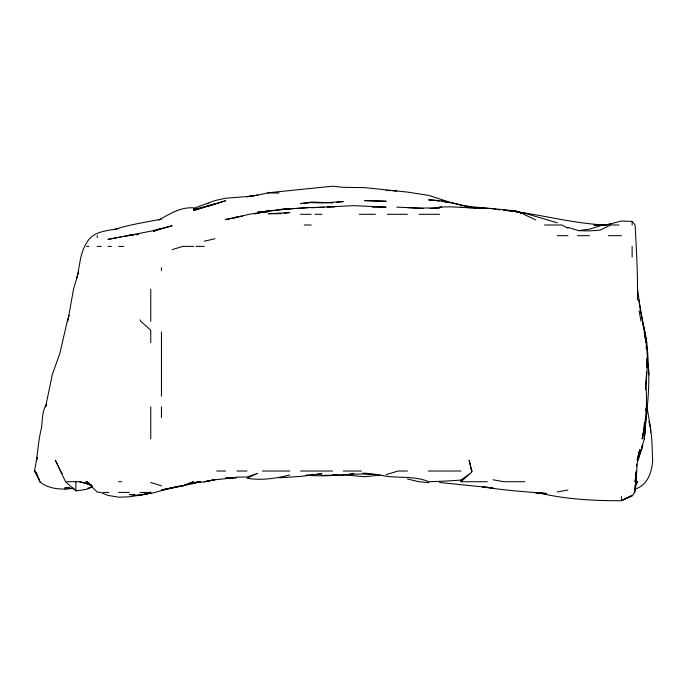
<?xml version="1.0" encoding="UTF-8"?>
<svg xmlns="http://www.w3.org/2000/svg" width="687" height="687" viewBox="0 0 687 687"><rect width="100%" height="100%" fill="white"/><g stroke="black" fill="none" stroke-linecap="round" stroke-linejoin="round"><path stroke-width="1.03" d="M635.956 472.089L635.947 481.724L634.316 492.416C637.656 478.341 635.612 463.613 639.743 449.633L637.064 460.324M650.512 432.518L650.623 428.233L646.922 406.841M644.097 428.233L644.294 422.883M646.604 371.538L645.66 389.727M646.802 367.262L646.819 358.7M644.389 428.233L642.147 438.933C645.703 421.44 647.661 403.278 645.789 385.45C647.643 367.605 648.451 349.554 644.243 331.958L645.849 342.658M645.96 417.541L644.303 438.933L637.957 460.324L642.817 445.374M645.127 428.233L644.277 438.933C646.081 414.038 650.452 389.005 648.167 364.05L648.768 374.75C647.893 357.669 647.91 340.228 642.817 323.74L644.724 331.958L640.688 311.537M636.463 466.164L636.66 464.214M645.437 410.732L645.703 408.782M642.817 436.279L643.934 429.238M636.523 481.724L634.762 492.416L632.126 496.04L621.426 500.522L632.126 495.43L621.426 500.729C593.671 500.806 565.882 499.286 538.771 492.914M67.773 321.267L73.518 289.175L78.653 271.666M641.564 449.633L642.285 445.769M39.588 479.938L34.35 471.024C37.862 456.941 37.725 442.265 41.452 428.233C42.491 420.212 42.087 411.333 46.373 404.171M76.686 278.475C79.915 266.685 79.666 253.477 86.571 243.009C92.968 230.944 106.974 230.918 118.662 228.556M69.121 315.427L67.249 321.267L59.872 353.358L52.255 374.75L45.625 406.841L46.518 405.055M634.96 485.864L637.802 481.724L635.673 484.129M460.968 480.084L460.968 481.724L471.668 472.295L460.968 480.084C450.243 480.891 439.577 481.407 428.877 481.724C415.395 476.005 400.392 478.058 386.094 476.228C359.833 470.492 332.869 478.118 306.35 475.095M634.797 489.092C647.437 485.864 652.023 471.969 652.65 460.324C651.963 447.349 652.41 434.038 648.889 421.432M158.534 220.226C169.354 214.104 180.466 206.916 193.545 207.843M92.41 486.937L86.571 489.324L75.879 490.904L65.445 481.724L79.666 481.724L86.571 483.571M491.119 208.556L471.668 206.753L460.968 205.061L450.277 202.347L428.877 195.417L407.485 192.094L364.694 187.62L343.302 187.336L332.602 186.211L268.419 192.746L257.728 195.134L247.028 196.559L225.637 198.225L214.937 200.578L193.545 208.419M182.845 485.864L193.545 481.724L182.845 485.821L161.454 490.08L193.545 483.571L197.847 481.724L194.404 482.978M87.55 488.371L92.41 486.585M208.127 206.332L225.637 200.69L193.545 210.497L214.937 203.936L193.545 209.587L201.325 208.127M158.534 229.75L161.454 228.805M600.034 225.92L589.334 229.192L578.643 230.634L567.943 227.423M172.154 249.63L182.845 246.384L193.545 246.384M113.802 229.767C129.311 224.486 145.507 222.39 161.454 219.059M254.654 213.992C273.082 209.157 292.301 208.745 311.211 207.422L296.234 208.496M162.424 228.531L172.154 225.757L150.754 231.21L107.971 239.402L116.721 237.693M386.094 474.665L398.151 471.024L407.485 471.024M150.754 493.498L172.154 487.847M179.925 485.932L161.454 489.925M204.245 241.223L214.937 238.741M150.754 493.172L140.062 494.872L150.754 493.103L140.062 495.482L129.362 494.528L134.712 494.82M194.576 483.073L200.784 481.724L196.645 482.334M289.82 474.966C275.813 478.384 261.404 480.737 247.028 478.221L257.728 473.283L247.028 477.001L236.328 477.096M354.003 473.334L343.302 475.284L332.602 474.966M557.243 491.944L567.943 490.02M236.328 217.659L225.637 219.514L249.433 214.292L268.419 211.081L257.728 212.163L279.12 209.999M118.662 237.316L120.766 236.955M122.861 236.594L129.362 235.495M34.35 471.024L35.217 471.024L39.7 481.724C48.743 489.367 62.603 490.046 73.93 488.174M311.211 202.253L332.602 202.717L311.211 202.253L300.511 203.592L311.211 202.596M603.907 224.993L610.726 224.142L606.209 224.993L621.426 221.034L632.126 221.394L635.106 224.993C636.36 249.948 638.008 274.869 637.399 299.867M281.069 213.64L268.419 213.751L289.82 212.575L283.98 213.288M242.167 216.268L236.328 216.963L242.167 216.448M191.596 483.528L193.545 483.296L191.407 483.468M280.09 209.887L289.82 208.822L279.12 209.544L294.096 208.633M380.255 475.103L364.694 476.735L346.222 475.043M336.493 202.304L343.302 201.583L321.911 202.94L312.284 202.631M321.911 475.421L336.888 475.061M305.38 475.447L310.241 475.026M131.303 235.332L133.252 235.16M194.515 482.712L204.245 481.896L214.937 479.689L204.245 481.724L214.937 479.775L236.328 477.568L232.051 477.74M429.95 208.522L439.577 207.886L418.185 208.067L396.785 207.13M311.211 474.485L313.349 474.348M316.561 474.15L321.911 473.815L300.511 476.426L279.12 477.8M362.556 473.283L366.832 473.163M324.049 207.268L311.211 207.663L354.003 205.653L386.094 207.13L372.182 207.148M327.261 207.122L334.749 206.985M229.913 477.826L225.637 477.997L236.328 477.714M267.69 192.901L279.12 193.013M206.607 203.592L208.693 203.592M300.511 214.292L311.211 214.292M314.99 214.292L321.911 214.292M359.301 214.292L375.394 214.292M387.322 214.292L407.485 214.292M419.13 214.292L439.577 214.292M304.204 224.993L311.211 224.993M544.525 224.993L561.932 224.993L567.943 228.187M604.311 225.07L594.006 224.993L600.034 225.07M619.073 224.993L610.726 224.993L600.034 230.128L589.334 230.926L578.643 230.634M557.243 235.684L567.943 235.684M577.544 235.684L589.334 235.684M608.356 235.684L621.426 235.684M86.571 246.384L89.027 246.384M97.271 246.384L101.229 246.384M107.971 246.384L111.457 246.384M118.662 246.384L123.763 246.384M195.932 246.384L204.245 246.384M216.714 471.024L225.637 471.024M236.946 471.024L247.028 471.024M262.4 471.024L289.82 471.024M300.511 471.024L332.602 471.024M343.302 471.024L361.431 471.024M428.31 471.024L460.968 471.024M471.668 471.024L472.33 471.024L471.668 470.964L469.195 460.324L471.668 470.964M39.7 481.724L40.636 481.724M85.626 481.724L86.751 481.724L92.419 486.387M118.662 481.724L121.616 481.724M460.968 481.724L487.358 481.724M524.816 481.724L503.76 481.724L493.06 479.775M103.144 492.416L108.915 492.416M118.662 492.416L129.362 492.416M140.062 492.416L150.754 492.416L150.754 491.901M600.034 224.993L604.311 225.018M423.527 208.496L407.485 207.611M482.368 208.092L460.968 207.422C482.489 207.817 504.146 208.513 525.151 213.648L514.46 210.892L522.24 213.365M65.179 489.41L65.179 487.564L69.456 487.701M520.875 213.202L525.151 213.348L557.243 222.82M514.46 211.381L503.76 210.222L514.46 210.531L522.24 213.271M471.668 207.749L450.277 206.83L439.577 207.053L441.715 207.148M386.094 190.419L390.371 190.651M392.509 190.771L396.785 191.003M137.915 494.992L140.062 495.112L129.362 496.821L118.662 497.182L107.971 495.387L100.474 492.416L97.271 492.098L86.751 481.724M364.694 473.601L375.394 474.288M503.76 210.222L514.46 211.089L525.151 213.365M432.089 200.286L428.877 200.02L439.577 200.535L450.277 202.717L441.518 201.239M434.227 200.467L439.577 200.913L428.877 199.651L431.797 200.338M439.577 482.489L493.06 487.959L482.368 486.894C503.614 490.174 525.126 491.858 546.551 493.446L535.851 492.965L546.551 493.884L539.742 492.948M428.877 482.66L418.924 481.724L407.485 478.985M516.401 211.811C546.414 215.787 575.921 223.919 606.269 224.993M65.179 487.564L73.93 488.732M466.808 206.89L482.368 208.47C468.345 208.41 455.361 202.45 441.518 201.188M493.06 208.796L495.98 209.252M497.92 209.552L499.87 209.853M91.431 485.013L79.666 481.724M89.49 484.215L86.571 483.39L91.431 485.451M150.754 482.446L161.454 485.889M523.769 214.292L535.851 220.003M89.25 483.27L86.571 481.724L92.333 486.387M61.143 471.883L62.294 473.601M35.217 471.024L37.931 476.374M60.568 471.024L55.364 460.324L65.179 480.952M140.062 319.841L140.749 321.267L150.754 330.181L150.754 342.658M644.646 332.937L645.059 334.878M645.479 336.828L646.725 342.658M645.402 336.828L645.78 338.768M646.166 340.718L646.553 342.658L638.73 299.867M639.073 310.567L640.997 321.267M637.588 289.175L640.507 310.567M646.098 345.87L646.347 349.073M632.126 221.394L632.126 224.993M632.126 246.384L632.126 257.084M621.426 496.641L621.426 499.2M161.454 267.775L161.454 270.678M161.454 331.958L161.454 396.141M161.454 406.841L161.454 417.541M150.754 289.175L150.754 321.267M150.754 406.841L150.754 438.933M97.271 235.684L97.271 237.668M75.879 481.724L75.879 490.904M636.523 471.024L635.037 481.724L636.566 471.024M37.407 457.413L36.48 460.324L37.381 457.413M161.454 228.496L153.673 231.253L161.454 228.496M257.728 195.134L247.028 196.757L257.728 195.16M268.419 211.613L257.728 212.85L268.419 211.613M133.252 234.877L129.362 235.229L133.252 234.851M138.113 234.439L136.172 234.619L138.113 234.439M386.094 201.274L364.694 200.621L386.094 201.274"/></g></svg>
